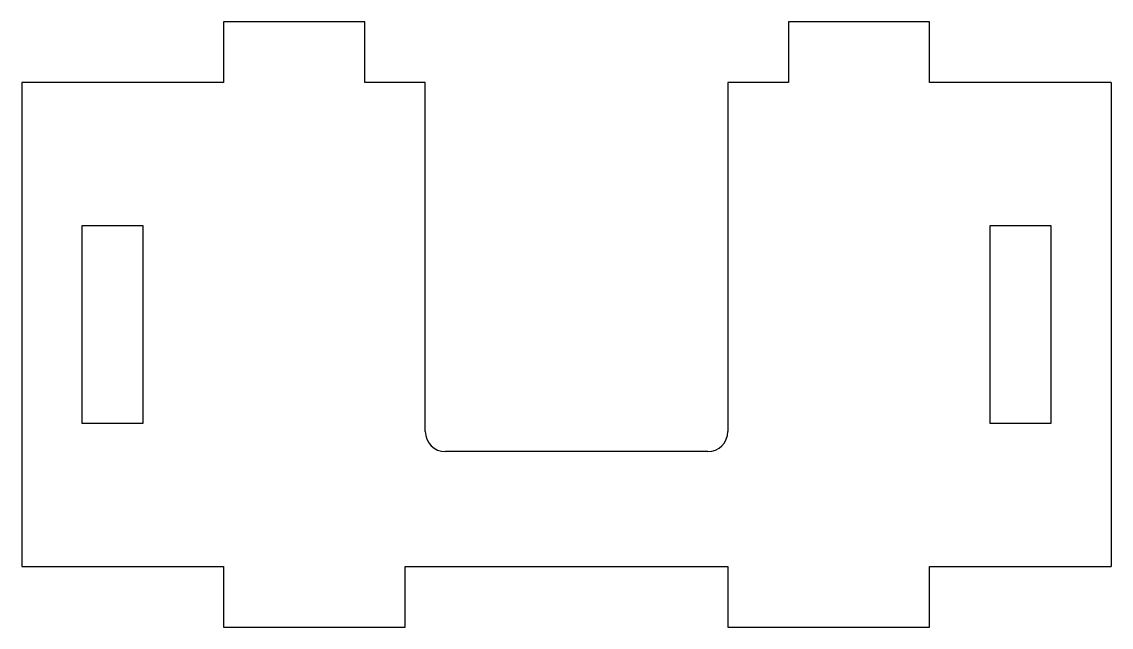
# Model space of a CAD drawing. Extents: x 0 to 54, y 3 to 33.
import ezdxf

# ---------------------------------------------------------------- set-up
doc = ezdxf.new("R2010")
doc.units = 0
doc.layers.get('0').update_dxf_attribs({"linetype": 'continuous'})

# ---------------------------------------------------------------- blocks, each defined once
blk = doc.blocks.new('FILLET009')
at = {"color": 0}
for p, q in [((17, 33), (10, 33)), ((10, 33), (10, 30)), ((17, 30), (17, 33)), ((38, 33), (38, 30)), ((45, 33), (38, 33)), ((45, 30), (45, 33)), ((10, 30), (0, 30)), ((0, 30), (0, 6)), ((20, 30), (17, 30)), ((20, 12.7), (20, 30)), ((35, 30), (35, 12.7)), ((38, 30), (35, 30)), ((54, 30), (45, 30)), ((54, 30), (54, 6)), ((3, 22.9), (6, 22.9)), ((3, 13.1), (3, 22.9)), ((6, 22.9), (6, 13.1)), ((48, 22.9), (51, 22.9)), ((48, 13.1), (48, 22.9)), ((51, 22.9), (51, 13.1)), ((6, 13.1), (3, 13.1)), ((51, 13.1), (48, 13.1)), ((34, 11.7), (21, 11.7)), ((0, 6), (10, 6)), ((10, 6), (10, 3)), ((19, 6), (35, 6)), ((19, 3), (19, 6)), ((35, 6), (35, 3)), ((45, 6), (54, 6)), ((45, 3), (45, 6)), ((10, 3), (19, 3)), ((35, 3), (45, 3))]:
    blk.add_line(p, q, dxfattribs=at)
for centre, start, end in [((21, 12.7), -180, -90), ((34, 12.7), -90, 0)]:
    blk.add_arc(centre, 1, start, end, dxfattribs=at)

msp = doc.modelspace()

# ---------------------------------------------------------------- block references
at = {"color": 0}
msp.add_blockref('FILLET009', (0, 0), dxfattribs=at)

doc.saveas('drawing.dxf')
